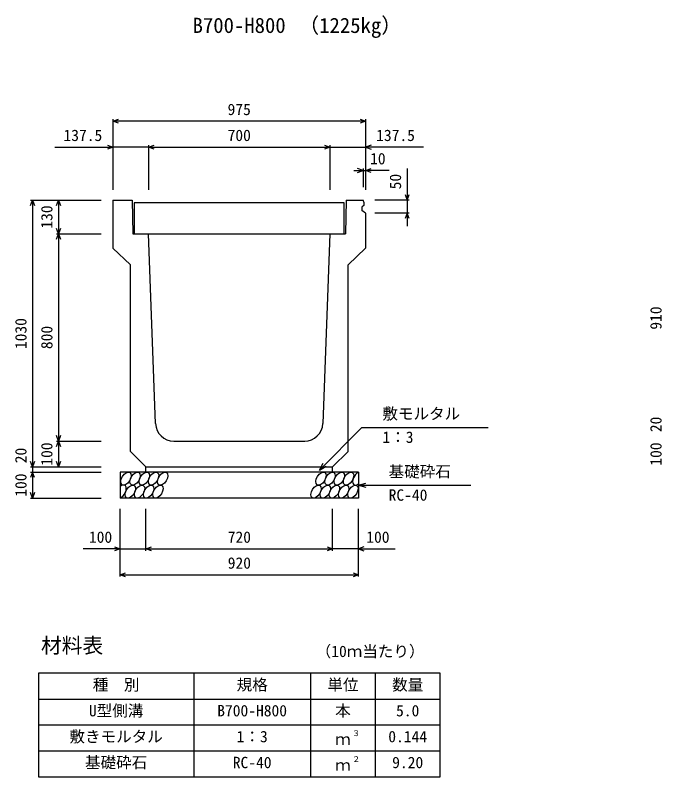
# Model space of a CAD drawing. Units: millimetres, scale not verified. Extents: x -33600 to 33600, y -11880 to 11880.
# Drawn here: x 4340 to 6834, y 1484 to 4424 of the extents above; entities that cross this region are included whole.
import ezdxf
from ezdxf.enums import TextEntityAlignment as Align

# ---------------------------------------------------------------- set-up
doc = ezdxf.new("R2010")
doc.units = ezdxf.units.MM
doc.header["$LTSCALE"] = 40
for name, color, linetype, lineweight in [('0-0_DIM', 7, 'Continuous', 25), ('0-2_HATCH', 6, 'Continuous', 25), ('0-3_HYO', 3, 'Continuous', 25), ('0-4_HYO2', 4, 'Continuous', 25), ('0-5_OUTLINE', 3, 'Continuous', 25), ('0-6_TXT', 7, 'Continuous', 25)]:
    doc.layers.add(name, color=color, linetype=linetype, lineweight=lineweight)
doc.styles.add('ＭＳ ゴシック', font='')
doc.styles.get('ＭＳ ゴシック').set_extended_font_data('MS Gothic')

msp = doc.modelspace()

# ---------------------------------------------------------------- linework, layer by layer
at = {"layer": '0-0_DIM'}
for p, q in [((4716.5, 4022.48), (4716.5, 3749.98)), ((5691.5, 4014.98), (4716.5, 4014.98)), ((5691.5, 4022.48), (5691.5, 3749.98)), ((4493.12, 3914.98), (4716.5, 3914.98)), ((4854, 3914.98), (4716.5, 3914.98)), ((4854, 3922.48), (4854, 3749.98)), ((4854, 3914.98), (5554, 3914.98)), ((5554, 3922.48), (5554, 3749.98)), ((5554, 3914.98), (5691.5, 3914.98)), ((5914.87, 3914.98), (5691.5, 3914.98)), ((5646.5, 3824.98), (5681.5, 3824.98)), ((5681.5, 3832.48), (5681.5, 3759.98)), ((5681.5, 3824.98), (5691.5, 3824.98)), ((5782.84, 3824.98), (5691.5, 3824.98)), ((5851.5, 3832.78), (5851.5, 3709.98)), ((4399, 3709.98), (4671.5, 3709.98)), ((4406.5, 3709.98), (4406.5, 2679.98)), ((4506.5, 3709.98), (4506.5, 3579.98)), ((5859, 3709.98), (5726.5, 3709.98)), ((5851.5, 3709.98), (5851.5, 3659.98)), ((5859, 3659.98), (5726.5, 3659.98)), ((5851.5, 3659.98), (5851.5, 3609.98)), ((4499, 3579.98), (4671.5, 3579.98)), ((4506.5, 3579.98), (4506.5, 2779.98)), ((5677.02, 2831.79), (5513.36, 2668.14)), ((5677.02, 2831.79), (6164.95, 2831.79)), ((4499, 2779.98), (4671.5, 2779.98)), ((4506.5, 2779.98), (4506.5, 2679.98)), ((4399, 2679.98), (4671.5, 2679.98)), ((5513.36, 2668.14), (5528.36, 2694.12)), ((5513.36, 2668.14), (5539.34, 2683.14)), ((4399, 2659.98), (4671.5, 2659.98)), ((5664, 2609.98), (5692.97, 2617.75)), ((5664, 2609.98), (6097.31, 2609.98)), ((5664, 2609.98), (5692.97, 2602.22)), ((4399, 2559.98), (4671.5, 2559.98)), ((4744, 2256.56), (4744, 2517.92)), ((4844, 2356.56), (4844, 2517.92)), ((5564, 2356.56), (5564, 2517.92)), ((5664, 2256.56), (5664, 2517.92)), ((4744, 2364.06), (4602.2, 2364.06)), ((4744, 2364.06), (4844, 2364.06)), ((4844, 2364.06), (5564, 2364.06)), ((5664, 2364.06), (5564, 2364.06)), ((5664, 2364.06), (5805.79, 2364.06)), ((4744, 2264.06), (5664, 2264.06))]:
    msp.add_line(p, q, dxfattribs=at)
for points in [[(4737.64, 4007.29), (4716.5, 4014.98), (4737.64, 4022.68)], [(5670.35, 4022.68), (5691.5, 4014.98), (5670.35, 4007.29)], [(4695.35, 3922.68), (4716.5, 3914.98), (4695.35, 3907.29)], [(4875.14, 3907.29), (4854, 3914.98), (4875.14, 3922.68)], [(5532.85, 3922.68), (5554, 3914.98), (5532.85, 3907.29)], [(5712.64, 3922.68), (5691.5, 3914.98), (5712.64, 3907.29)], [(5660.35, 3817.29), (5681.5, 3824.98), (5660.35, 3832.68)], [(5712.64, 3817.29), (5691.5, 3824.98), (5712.64, 3832.68)], [(4398.8, 3688.84), (4406.5, 3709.98), (4414.19, 3688.84)], [(4498.8, 3688.84), (4506.5, 3709.98), (4514.19, 3688.84)], [(5843.8, 3731.13), (5851.5, 3709.98), (5859.19, 3731.13)], [(5859.19, 3638.84), (5851.5, 3659.98), (5843.8, 3638.84)], [(4514.19, 3601.13), (4506.5, 3579.98), (4498.8, 3601.13)], [(4498.8, 3558.84), (4506.5, 3579.98), (4514.19, 3558.84)], [(4514.19, 2801.13), (4506.5, 2779.98), (4498.8, 2801.13)], [(4498.8, 2758.84), (4506.5, 2779.98), (4514.19, 2758.84)], [(4414.19, 2701.13), (4406.5, 2679.98), (4398.8, 2701.13)], [(4406.5, 2679.98), (4406.5, 2659.98), (4406.5, 2559.98)], [(4514.19, 2701.13), (4506.5, 2679.98), (4498.8, 2701.13)], [(4414.19, 2638.84), (4406.5, 2659.98), (4398.8, 2638.84)], [(4414.19, 2581.13), (4406.5, 2559.98), (4398.8, 2581.13)], [(4722.85, 2371.75), (4744, 2364.06), (4722.85, 2356.36)], [(4865.14, 2356.36), (4844, 2364.06), (4865.14, 2371.75)], [(5542.85, 2371.75), (5564, 2364.06), (5542.85, 2356.36)], [(5685.14, 2371.75), (5664, 2364.06), (5685.14, 2356.36)], [(4765.14, 2256.36), (4744, 2264.06), (4765.14, 2271.75)], [(5642.85, 2271.75), (5664, 2264.06), (5642.85, 2256.36)]]:
    msp.add_lwpolyline(points, dxfattribs=at)
at = {"layer": '0-2_HATCH'}
msp.add_lwpolyline([(4799, 3579.98), (5609, 3579.98), (5609, 3699.98), (4799, 3699.98)], close=True, dxfattribs=at)
for centre in [(4766.89, 2634.98), (4802.36, 2634.98), (4837.84, 2634.98), (4873.32, 2634.98), (4908.79, 2634.98), (5519.09, 2634.98), (5554.57, 2634.98), (5590.04, 2634.98), (5625.52, 2634.98), (4783.77, 2584.99), (4819.25, 2584.99), (4854.72, 2584.99), (4890.2, 2584.99), (5500.5, 2584.99), (5535.97, 2584.99), (5571.45, 2584.99), (5606.93, 2584.99), (5642.4, 2584.99)]:
    msp.add_ellipse(centre, major_axis=(14.54, 23.54), ratio=0.5792, dxfattribs=at)
for centre, start_param, end_param in [((5661, 2634.98), 0.6666252, 4.1103269), ((4748.29, 2584.99), 3.7419964, 7.318141)]:
    msp.add_ellipse(centre, major_axis=(14.54, 23.54), ratio=0.5792, start_param=start_param, end_param=end_param, dxfattribs=at)
at = {"layer": '0-3_HYO'}
for p, q in [((5029, 1884.11), (5029, 1484.11)), ((5479, 1884.11), (5479, 1484.11)), ((5729, 1884.11), (5729, 1484.11)), ((4429, 1784.11), (5979, 1784.11))]:
    msp.add_line(p, q, dxfattribs=at)
msp.add_lwpolyline([(4429, 1484.11), (5979, 1484.11), (5979, 1884.11), (4429, 1884.11)], close=True, dxfattribs=at)
at = {"layer": '0-4_HYO2'}
for p, q in [((4429, 1684.11), (5979, 1684.11)), ((4429, 1584.11), (5979, 1584.11))]:
    msp.add_line(p, q, dxfattribs=at)
at = {"layer": '0-5_OUTLINE'}
for p, q in [((4716.5, 3709.98), (4791.5, 3709.98)), ((4716.5, 3709.98), (4716.5, 3524.98)), ((4791.5, 3709.98), (4794, 3579.98)), ((5616.5, 3709.98), (5614, 3579.98)), ((5616.5, 3709.98), (5681.5, 3709.98)), ((5686.5, 3699.98), (5681.5, 3709.98)), ((5686.5, 3689.98), (5676.5, 3682.98)), ((5676.5, 3682.98), (5676.5, 3669.98)), ((5686.5, 3689.98), (5686.5, 3699.98)), ((5691.5, 3659.98), (5676.5, 3669.98)), ((5691.5, 3659.98), (5691.5, 3524.98)), ((4794, 3579.98), (4854, 3579.98)), ((4881.47, 2847.36), (4854, 3579.98)), ((5554, 3579.98), (5526.52, 2847.36)), ((5554, 3579.98), (5614, 3579.98)), ((4784, 3459.98), (4716.5, 3524.98)), ((5691.5, 3524.98), (5624, 3459.98)), ((4784, 2739.98), (4784, 3459.98)), ((5624, 2739.98), (5624, 3459.98)), ((4951.42, 2779.98), (5456.57, 2779.98)), ((4844, 2679.98), (4784, 2739.98)), ((5564, 2679.98), (5624, 2739.98)), ((4844, 2679.98), (5564, 2679.98)), ((4844, 2659.98), (4844, 2679.98)), ((5564, 2659.98), (5564, 2679.98)), ((5664, 2659.98), (4744, 2659.98)), ((4744, 2659.98), (4744, 2559.98)), ((5664, 2659.98), (5664, 2559.98)), ((5664, 2559.98), (4744, 2559.98))]:
    msp.add_line(p, q, dxfattribs=at)
for centre, start, end in [((4951.42, 2849.98), 182.14759, 270), ((5456.57, 2849.98), 270, 357.85241)]:
    msp.add_arc(centre, 70, start, end, dxfattribs=at)

# ---------------------------------------------------------------- texts
at = {"layer": '0-0_DIM', "style": 'ＭＳ ゴシック'}
for s, p in [('975', (5159, 4024.98)), ('137.5', (4525.89, 3924.98)), ('700', (5159, 3924.98)), ('137.5', (5732.1, 3924.98)), ('10', (5708.84, 3834.98)), ('敷モルタル', (5756.39, 2850.53)), ('1：3', (5756.39, 2759.84)), ('基礎砕石', (5780.32, 2627.16)), ('RC-40', (5780.32, 2536.47)), ('100', (4624, 2374.06)), ('720', (5159.53, 2374.06)), ('100', (5694, 2374.06)), ('920', (5159.53, 2274.06))]:
    msp.add_text(s, height=43.99, dxfattribs=at).set_placement(p, align=Align.BOTTOM_LEFT)
for s, p in [('50', (5841.5, 3751.67)), ('130', (4496.5, 3599.98)), ('910', (6846.5, 3209.98)), ('1030', (4396.5, 3134.98)), ('800', (4496.5, 3134.98)), ('20', (6846.5, 2814.3)), ('100', (4496.5, 2684.98)), ('100', (6846.5, 2684.98)), ('20', (4396.5, 2694.3)), ('100', (4396.5, 2564.98))]:
    msp.add_text(s, height=43.99, rotation=90, dxfattribs=at).set_placement(p, align=Align.BOTTOM_LEFT)
at = {"layer": '0-6_TXT', "style": 'ＭＳ ゴシック'}
for s, height, p in [('B700-H800', 58.65, (5024, 4337.71)), ('（1225kg）', 58.65, (5432.37, 4337.71)), ('材料表', 58.65, (4439, 1944.11)), ('（10ｍ当たり）', 43.99, (5498.99, 1933.11)), ('種\u3000別', 43.99, (4639, 1804.11)), ('規格', 43.99, (5194, 1804.11)), ('単位', 43.99, (5544, 1804.11)), ('数量', 43.99, (5794, 1804.11)), ('U型側溝', 43.99, (4624, 1704.11)), ('本', 43.99, (5574, 1704.11)), ('B700-H800', 43.99, (5119, 1704.11)), ('5.0', 43.99, (5809, 1704.11)), ('敷きモルタル', 43.99, (4549, 1604.11)), ('1：3', 43.99, (5194, 1604.11)), ('３', 21.99, (5639.54, 1634.48)), ('0.144', 43.99, (5779, 1604.11)), ('ｍ', 43.99, (5574, 1594.11)), ('基礎砕石', 43.99, (4609, 1504.11)), ('RC-40', 43.99, (5179, 1504.11)), ('２', 21.99, (5639.54, 1534.48)), ('9.20', 43.99, (5794, 1504.11)), ('ｍ', 43.99, (5574, 1494.11))]:
    msp.add_text(s, height=height, dxfattribs=at).set_placement(p, align=Align.BOTTOM_LEFT)

doc.saveas('drawing.dxf')
